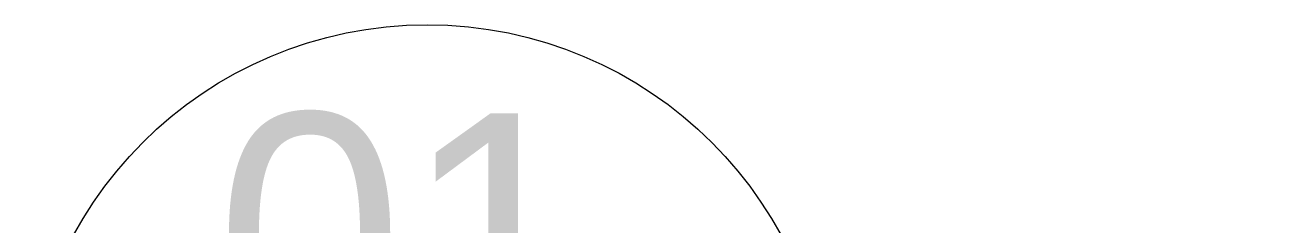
# Model space of a CAD drawing. Extents: x -1417 to 34975, y -245 to 8298.
# Drawn here: x 2636.8 to 2713.8, y 2177.6 to 2190 of the extents above; entities that cross this region are included whole.
import ezdxf
from ezdxf.enums import TextEntityAlignment as Align

# ---------------------------------------------------------------- set-up
doc = ezdxf.new("R2010")
doc.units = 0
doc.layers.get('0').update_dxf_attribs({"color": 9, "lineweight": 9})
doc.layers.add('21', color=9, linetype='Continuous', lineweight=9)
doc.styles.add('Arial', font='arial.ttf', dxfattribs={"height": 2.5})

# ---------------------------------------------------------------- blocks, each defined once
blk = doc.blocks.new('0_detailbox1')
blk.add_lwpolyline([(10.411, -2.5), (7.911, 0), (-5, 0)])
blk.add_circle((0, 0), 5)
at = {"style": 'Arial'}
blk.add_attdef('DETAYADI', text='', height=3, dxfattribs=at).set_placement((0, 0), align=Align.BOTTOM_CENTER)
blk.add_attdef('PAFTAADI', text='', height=2, dxfattribs=at).set_placement((0, -0.5), align=Align.TOP_CENTER)

msp = doc.modelspace()

# ---------------------------------------------------------------- block references
at = {"layer": '21'}
ref = msp.add_blockref('0_detailbox1', (2661.785, 2165), dxfattribs=dict(at, xscale=5, yscale=5, zscale=5))
ref.add_attrib('DETAYADI', '01', dxfattribs={"layer": '0', "height": 15, "style": 'Arial'}).set_placement((2660.301, 2165), align=Align.BOTTOM_CENTER)
ref.add_attrib('PAFTAADI', 'M-B-403', dxfattribs={"layer": '0', "height": 10, "style": 'Arial'}).set_placement((2662.644, 2162.5), align=Align.TOP_CENTER)

doc.saveas('drawing.dxf')
